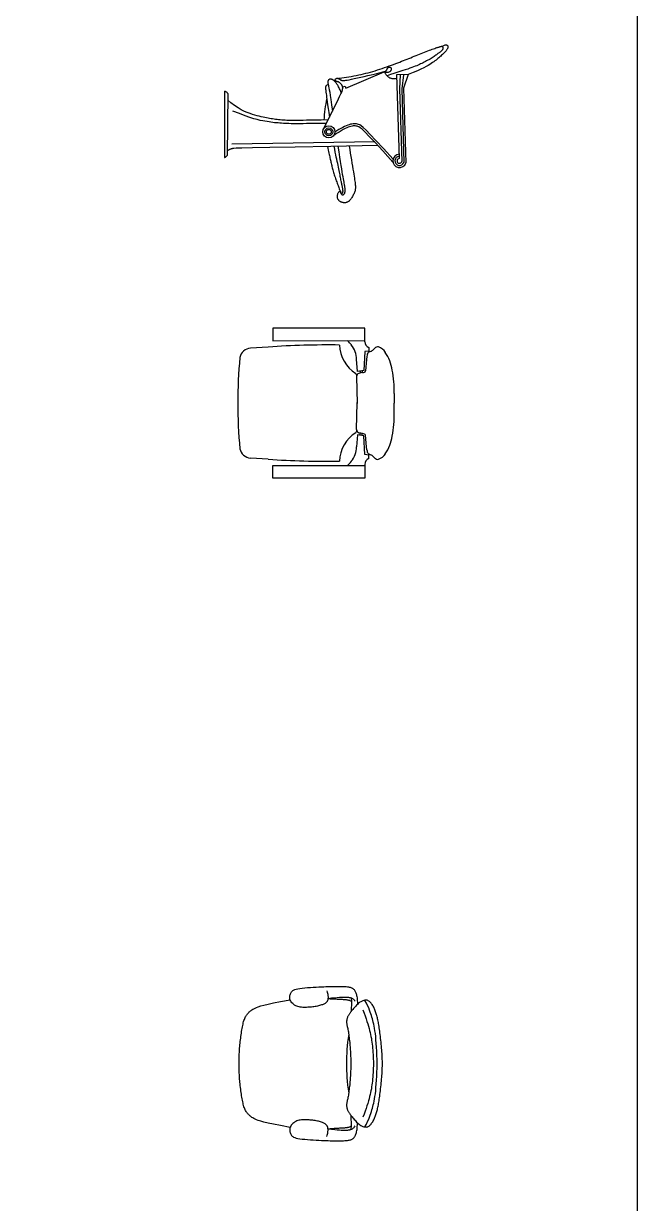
# Model space of a CAD drawing. Header units: millimetres. Extents: x 2198.5 to 2287.8, y 1208.8 to 1298.1.
# Drawn here: x 2285.21 to 2287.533, y 1282.807 to 1287.274 of the extents above; entities that cross this region are included whole.
import ezdxf

# ---------------------------------------------------------------- set-up
doc = ezdxf.new("R2010")
doc.units = ezdxf.units.MM
doc.layers.add('CAPA1', color=1, linetype='Continuous')

# ---------------------------------------------------------------- blocks, each defined once
blk = doc.blocks.new('257B')
at = {"layer": 'CAPA1', "color": 7}
for p, q in [((-0.01, -34.83), (0, 0)), ((0, 0), (4.71, 0)), ((4.71, 0), (4.71, -34.83)), ((4.71, -34.83), (-0.01, -34.83))]:
    blk.add_line(p, q, dxfattribs=at)
blk = doc.blocks.new('A$C6F8367C4')
for p, q in [((-24.31, 14.08), (-20.68, 14.08)), ((-17.05, 14.08), (-20.68, 14.08)), ((-41.71, 4.48), (-40.37, 4.55)), ((-40.37, 4.55), (-40.19, 2.97)), ((-1, 4.55), (-1.18, 2.97)), ((0.34, 4.48), (-1, 4.55)), ((-49.05, 3.01), (-49.05, -31.81)), ((-44.33, 3.01), (-49.05, 3.01)), ((-44.32, -31.81), (-44.33, 3.01)), ((-43.83, 3.01), (-44.33, 2.98)), ((-40.19, 2.97), (-33.06, 2.6)), ((-38.36, 3.76), (-37.22, 3.64)), ((-32.65, 0.16), (-37.26, -0.12)), ((-37.22, 3.64), (-32.84, 3.2)), ((-33.06, 2.6), (-32.65, 0.16)), ((-32.94, 1.94), (-32.18, 1.94)), ((-32.82, 1.16), (-32.03, 1.16)), ((-32.22, 2.16), (-32.08, 1.41)), ((-32.08, 1.41), (-31.92, 0.72)), ((-30.73, -0.11), (-20.48, 0.04)), ((-10.64, -0.11), (-20.89, 0.04)), ((-9.28, 1.41), (-9.44, 0.72)), ((-8.55, 1.16), (-9.34, 1.16)), ((-9.14, 2.16), (-9.28, 1.41)), ((-8.43, 1.94), (-9.19, 1.94)), ((-8.31, 2.6), (-8.72, 0.16)), ((-8.72, 0.16), (-4.11, -0.12)), ((-4.14, 3.64), (-8.53, 3.2)), ((-1.18, 2.97), (-8.31, 2.6)), ((-3.01, 3.76), (-4.14, 3.64)), ((2.46, 3.01), (2.97, 2.98)), ((-49.05, -31.81), (-44.32, -31.81)), ((-41.92, -33.57), (-41.52, -40.34)), ((0.56, -33.57), (0.15, -40.34))]:
    blk.add_line(p, q)
for centre, radius, start, end in [((-25.71, -23.7), 37.81, 87.8899, 101.41), ((-15.66, -23.7), 37.81, 78.59, 92.1101), ((-37.02, 6.29), 5.29, 122.6299, 158.673), ((-30.37, -3.66), 17.25, 99.4024, 123.5003), ((-11, -3.66), 17.25, 56.4997, 80.5976), ((-4.35, 6.29), 5.29, 21.327, 57.3701), ((-43.99, 5.52), 2.52, 271.9236, 335.2138), ((-40.79, 7.87), 1.21, 163.7147, 205.731), ((-38.43, 9.18), 3.9, 207.9167, 229.179), ((-43.06, 4), 3.04, 22.8725, 46.8143), ((-35.39, 7.01), 5.2, 200.5642, 211.491), ((-5.98, 7.01), 5.2, 328.509, 339.4358), ((1.69, 4), 3.04, 133.1857, 157.1275), ((-2.94, 9.18), 3.9, 310.821, 332.0833), ((2.62, 5.52), 2.52, 204.7862, 268.0764), ((-0.58, 7.87), 1.21, 334.269, 16.2853), ((-39.04, 4.87), 0.972, 216.1648, 256.4476), ((-37.85, 9.25), 5.51, 255.0746, 264.6449), ((-32.93, 2.64), 0.562, 87.7773, 87.976), ((-32.93, 2.64), 0.562, 21.709, 80.7421), ((-35.37, 1.68), 3.18, 8.7044, 21.4915), ((-30.69, 1.23), 1.34, 202.61, 268.3163), ((-10.68, 1.23), 1.34, 271.6837, 337.39), ((-6, 1.68), 3.18, 158.5085, 171.2956), ((-8.44, 2.64), 0.562, 99.2579, 158.291), ((-8.44, 2.64), 0.562, 92.024, 92.2227), ((-3.52, 9.25), 5.51, 275.3551, 284.9254), ((-2.33, 4.87), 0.972, 283.5524, 323.8352), ((-37.16, -9.71), 9.4, 126.1366, 139.7223), ((-37.16, -8.79), 8.67, 90.6432, 129.7631), ((-42.83, 6.3), 12.85, 270.6707, 328.3507), ((-31.08, -1.12), 1.05, 78.6245, 140.0105), ((-10.28, -1.12), 1.05, 39.9895, 101.3755), ((1.46, 6.3), 12.85, 211.6493, 269.3293), ((-4.21, -8.79), 8.67, 50.2369, 89.3568), ((-4.21, -9.71), 9.4, 40.2777, 53.8634), ((289.58, -10.78), 332.28, 179.2702, 183.9323), ((-330.94, -10.78), 332.28, 356.0677, 0.7298), ((-37.05, -39.91), 4.49, 185.4855, 257.8002), ((-22.47, 117.87), 162.92, 264.5291, 270.6273), ((-18.9, 117.87), 162.92, 269.3727, 275.4709), ((-4.32, -39.91), 4.49, 282.1998, 354.5145)]:
    blk.add_arc(centre, radius, start, end)
blk.add_blockref('257B', (2.97, 2.98))

msp = doc.modelspace()

# ---------------------------------------------------------------- linework, layer by layer
at = {"color": 1}
msp.add_lwpolyline([(2269.8627, 1297.4813), (2269.8627, 1267.7813), (2287.5327, 1267.7813), (2287.5327, 1297.4813)], close=True, dxfattribs=at)
at = {"linetype": 'Continuous'}
for points in [[(2286.4014, 1287.0679), (2286.4076, 1287.0683), (2286.4148, 1287.069), (2286.4228, 1287.07), (2286.4314, 1287.0713), (2286.4405, 1287.0728), (2286.4499, 1287.0744), (2286.4594, 1287.0762), (2286.4689, 1287.0781), (2286.4781, 1287.08), (2286.4872, 1287.082), (2286.4961, 1287.0841), (2286.505, 1287.0862), (2286.5138, 1287.0885), (2286.5225, 1287.0908), (2286.5313, 1287.0933), (2286.5401, 1287.096), (2286.5491, 1287.0987), (2286.558, 1287.1016), (2286.567, 1287.1046), (2286.576, 1287.1076), (2286.5848, 1287.1107), (2286.5935, 1287.1138), (2286.602, 1287.1169), (2286.6103, 1287.1199), (2286.6182, 1287.1229), (2286.6259, 1287.1258), (2286.6333, 1287.1287), (2286.6406, 1287.1315), (2286.6477, 1287.1343), (2286.6546, 1287.1371), (2286.6615, 1287.1398), (2286.6682, 1287.1426), (2286.675, 1287.1453), (2286.6817, 1287.148), (2286.6884, 1287.1507), (2286.695, 1287.1534), (2286.7015, 1287.1561), (2286.7081, 1287.1587), (2286.7146, 1287.1613), (2286.721, 1287.1638), (2286.7273, 1287.1663), (2286.7336, 1287.1687), (2286.7396, 1287.171), (2286.7455, 1287.1733), (2286.7511, 1287.1753), (2286.7564, 1287.1773), (2286.7612, 1287.179), (2286.7657, 1287.1806), (2286.7697, 1287.182), (2286.7732, 1287.1832), (2286.7763, 1287.1842), (2286.7791, 1287.185), (2286.7815, 1287.1857), (2286.7836, 1287.1863), (2286.7854, 1287.1869), (2286.787, 1287.1873), (2286.7883, 1287.1876), (2286.7895, 1287.1879), (2286.7905, 1287.1881), (2286.7914, 1287.1883), (2286.7921, 1287.1884), (2286.7927, 1287.1884), (2286.7933, 1287.1884), (2286.7937, 1287.1883), (2286.7941, 1287.1881), (2286.7945, 1287.1878), (2286.7948, 1287.1875), (2286.7951, 1287.1871), (2286.7954, 1287.1867), (2286.7956, 1287.1862), (2286.7958, 1287.1856), (2286.796, 1287.185), (2286.7961, 1287.1844), (2286.7963, 1287.1837), (2286.7964, 1287.1829), (2286.7964, 1287.1822), (2286.7965, 1287.1814), (2286.7964, 1287.1806), (2286.7964, 1287.1798), (2286.7962, 1287.1789), (2286.796, 1287.1781), (2286.7957, 1287.1772), (2286.7954, 1287.1763), (2286.7949, 1287.1754), (2286.7943, 1287.1744), (2286.7936, 1287.1735), (2286.7927, 1287.1725), (2286.7917, 1287.1714), (2286.7906, 1287.1703), (2286.7893, 1287.1692), (2286.7878, 1287.168), (2286.7861, 1287.1667), (2286.7843, 1287.1654), (2286.7823, 1287.1639), (2286.7802, 1287.1623), (2286.7778, 1287.1605), (2286.7753, 1287.1586), (2286.7726, 1287.1566), (2286.7697, 1287.1544), (2286.7666, 1287.1522), (2286.7633, 1287.1498), (2286.7599, 1287.1474), (2286.7562, 1287.145), (2286.7524, 1287.1426), (2286.7484, 1287.1402), (2286.7441, 1287.1377), (2286.7398, 1287.1353), (2286.7353, 1287.133), (2286.7308, 1287.1306), (2286.7262, 1287.1283), (2286.7216, 1287.126), (2286.717, 1287.1238), (2286.7124, 1287.1216), (2286.7077, 1287.1194), (2286.7029, 1287.1172), (2286.6977, 1287.115), (2286.6921, 1287.1127), (2286.686, 1287.1104), (2286.6793, 1287.1079), (2286.6718, 1287.1052), (2286.6635, 1287.1024), (2286.6544, 1287.0994), (2286.6446, 1287.0962), (2286.634, 1287.0928), (2286.6228, 1287.0892), (2286.6109, 1287.0854), (2286.5985, 1287.0814), (2286.5855, 1287.0771)], [(2286.7946, 1287.1884), (2286.7978, 1287.1904), (2286.8006, 1287.1919), (2286.8029, 1287.1929), (2286.805, 1287.1936), (2286.8068, 1287.194), (2286.8083, 1287.1941), (2286.8097, 1287.1939), (2286.8109, 1287.1936), (2286.812, 1287.1931), (2286.813, 1287.1925), (2286.8139, 1287.1918), (2286.8146, 1287.1909), (2286.8152, 1287.19), (2286.8156, 1287.1889), (2286.8159, 1287.1877), (2286.816, 1287.1864), (2286.8159, 1287.185), (2286.8156, 1287.1835), (2286.8151, 1287.1818), (2286.8144, 1287.18), (2286.8134, 1287.1781), (2286.8121, 1287.176), (2286.8106, 1287.1737), (2286.8087, 1287.1713), (2286.8065, 1287.1688), (2286.804, 1287.1661), (2286.8013, 1287.1632), (2286.7983, 1287.1603), (2286.7952, 1287.1573), (2286.7919, 1287.1543), (2286.7886, 1287.1513), (2286.7851, 1287.1482), (2286.7817, 1287.1452), (2286.7781, 1287.1422), (2286.7745, 1287.1392), (2286.7707, 1287.1362), (2286.7666, 1287.1331), (2286.7623, 1287.1299), (2286.7576, 1287.1266), (2286.7526, 1287.1232), (2286.7471, 1287.1196), (2286.7408, 1287.1157), (2286.7333, 1287.1115), (2286.7243, 1287.1068), (2286.7134, 1287.1015), (2286.7001, 1287.0955), (2286.6842, 1287.0888), (2286.6653, 1287.0811)], [(2286.3467, 1286.8783), (2286.3686, 1286.9225), (2286.3853, 1286.9562), (2286.3974, 1286.9807), (2286.4057, 1286.9977), (2286.4109, 1287.0087), (2286.4139, 1287.015), (2286.4153, 1287.0184), (2286.4159, 1287.0202), (2286.4163, 1287.0217), (2286.4167, 1287.0232), (2286.417, 1287.0247), (2286.4172, 1287.0262), (2286.4174, 1287.0277), (2286.4175, 1287.0291), (2286.4176, 1287.0305), (2286.4175, 1287.0319), (2286.4174, 1287.0333), (2286.4172, 1287.0347), (2286.417, 1287.0361), (2286.4166, 1287.0374), (2286.4161, 1287.0387), (2286.4155, 1287.04), (2286.4149, 1287.0414), (2286.414, 1287.0427), (2286.4131, 1287.044), (2286.4121, 1287.0453), (2286.4109, 1287.0465), (2286.4097, 1287.0477), (2286.4084, 1287.0489), (2286.407, 1287.05), (2286.4056, 1287.0509), (2286.4041, 1287.0518), (2286.4026, 1287.0525), (2286.4011, 1287.0532), (2286.3997, 1287.0538), (2286.3982, 1287.0543), (2286.3968, 1287.0547), (2286.3955, 1287.0551), (2286.3943, 1287.0556), (2286.3932, 1287.056), (2286.3923, 1287.0565), (2286.3915, 1287.0571), (2286.3908, 1287.0576), (2286.3902, 1287.0582), (2286.3898, 1287.0589), (2286.3895, 1287.0595), (2286.3893, 1287.0602), (2286.3892, 1287.0609), (2286.3893, 1287.0617), (2286.3895, 1287.0625), (2286.3898, 1287.0632), (2286.3901, 1287.0639), (2286.3906, 1287.0646), (2286.3912, 1287.0653), (2286.3919, 1287.0658), (2286.3927, 1287.0663), (2286.3936, 1287.0667), (2286.3945, 1287.0669), (2286.3955, 1287.0671), (2286.3965, 1287.0672), (2286.3976, 1287.0671), (2286.3987, 1287.067), (2286.3998, 1287.0668), (2286.4008, 1287.0665), (2286.4019, 1287.0661), (2286.4029, 1287.0656), (2286.4039, 1287.0651), (2286.4049, 1287.0645), (2286.4058, 1287.0639), (2286.4067, 1287.0633), (2286.4076, 1287.0626), (2286.4085, 1287.062), (2286.4094, 1287.0615), (2286.4103, 1287.0609), (2286.4112, 1287.0604), (2286.4121, 1287.06), (2286.4131, 1287.0595), (2286.4141, 1287.0592), (2286.4153, 1287.0589), (2286.4165, 1287.0586), (2286.418, 1287.0585), (2286.4197, 1287.0584), (2286.4221, 1287.0585), (2286.4253, 1287.0589), (2286.4295, 1287.0595), (2286.435, 1287.0605), (2286.4419, 1287.0618), (2286.4506, 1287.0636), (2286.4611, 1287.0659), (2286.473, 1287.0686), (2286.4859, 1287.0715), (2286.4992, 1287.0746), (2286.5125, 1287.0777), (2286.5252, 1287.0807), (2286.5368, 1287.0834), (2286.5469, 1287.0858), (2286.5551, 1287.0877), (2286.5614, 1287.0892), (2286.5662, 1287.0903), (2286.5697, 1287.0912), (2286.5721, 1287.0917), (2286.5737, 1287.0921), (2286.5748, 1287.0924), (2286.5756, 1287.0926), (2286.5762, 1287.0928), (2286.5768, 1287.093), (2286.5774, 1287.0931), (2286.5779, 1287.0933), (2286.5784, 1287.0934), (2286.5788, 1287.0936), (2286.5792, 1287.0937), (2286.5796, 1287.0939), (2286.5799, 1287.0941), (2286.5802, 1287.0943), (2286.5805, 1287.0945), (2286.5808, 1287.0947), (2286.5811, 1287.095), (2286.5814, 1287.0953), (2286.5817, 1287.0956), (2286.5821, 1287.096), (2286.5824, 1287.0965), (2286.5828, 1287.097), (2286.5832, 1287.0976), (2286.5837, 1287.0982), (2286.5841, 1287.0989), (2286.5845, 1287.0996), (2286.5849, 1287.1003), (2286.5853, 1287.1011), (2286.5857, 1287.1018), (2286.5861, 1287.1026), (2286.5865, 1287.1034), (2286.5869, 1287.1042), (2286.5873, 1287.105), (2286.5877, 1287.1057), (2286.5882, 1287.1064), (2286.5887, 1287.107), (2286.5893, 1287.1075), (2286.5898, 1287.108), (2286.5905, 1287.1084), (2286.5911, 1287.1087), (2286.5918, 1287.109), (2286.5925, 1287.1092), (2286.5931, 1287.1093), (2286.5938, 1287.1095), (2286.5945, 1287.1095), (2286.5952, 1287.1096), (2286.5959, 1287.1095), (2286.5965, 1287.1095), (2286.5971, 1287.1093), (2286.5977, 1287.1091), (2286.5983, 1287.1088), (2286.5989, 1287.1084), (2286.5994, 1287.1079), (2286.5998, 1287.1073), (2286.6002, 1287.1067), (2286.6005, 1287.106), (2286.6008, 1287.1052), (2286.601, 1287.1044), (2286.6012, 1287.1035), (2286.6012, 1287.1025), (2286.6012, 1287.1016), (2286.601, 1287.1005), (2286.6008, 1287.0995), (2286.6004, 1287.0985), (2286.6, 1287.0974), (2286.5994, 1287.0963), (2286.5987, 1287.0952), (2286.5979, 1287.0941), (2286.5969, 1287.0931), (2286.5957, 1287.092), (2286.5941, 1287.0911), (2286.5921, 1287.0902), (2286.5894, 1287.0896), (2286.5861, 1287.089), (2286.582, 1287.0888), (2286.5769, 1287.0887)], [(2286.4175, 1287.0354), (2286.4267, 1287.0375), (2286.4299, 1287.0297), (2286.5745, 1287.092)], [(2286.5745, 1287.092), (2286.5756, 1287.0899), (2286.5768, 1287.0879), (2286.578, 1287.086), (2286.5792, 1287.0842), (2286.5805, 1287.0825), (2286.5818, 1287.0809), (2286.5831, 1287.0793), (2286.5844, 1287.0778), (2286.5858, 1287.0764), (2286.5872, 1287.075), (2286.5886, 1287.0737), (2286.5902, 1287.0725), (2286.5918, 1287.0714), (2286.5935, 1287.0703), (2286.5953, 1287.0694), (2286.5972, 1287.0685), (2286.5993, 1287.0678), (2286.6016, 1287.0672), (2286.6041, 1287.0667), (2286.6069, 1287.0664), (2286.61, 1287.0662), (2286.6135, 1287.0663), (2286.6175, 1287.0667), (2286.6219, 1287.0673)], [(2286.4129, 1287.0115), (2286.4103, 1287.0176), (2286.4079, 1287.023), (2286.4058, 1287.0276), (2286.4038, 1287.0317), (2286.402, 1287.0352), (2286.4002, 1287.0382), (2286.3986, 1287.0409), (2286.3971, 1287.0433), (2286.3956, 1287.0456), (2286.3941, 1287.0476), (2286.3927, 1287.0495), (2286.3913, 1287.0512), (2286.39, 1287.0527), (2286.3887, 1287.0542), (2286.3875, 1287.0554), (2286.3863, 1287.0566), (2286.3851, 1287.0577), (2286.384, 1287.0587), (2286.3829, 1287.0595), (2286.3819, 1287.0603), (2286.3808, 1287.061), (2286.3798, 1287.0616), (2286.3788, 1287.0621), (2286.3777, 1287.0626), (2286.3767, 1287.0629), (2286.3757, 1287.0632), (2286.3747, 1287.0635), (2286.3736, 1287.0636), (2286.3727, 1287.0637), (2286.3717, 1287.0637), (2286.3707, 1287.0637), (2286.3698, 1287.0636), (2286.369, 1287.0635), (2286.3681, 1287.0633), (2286.3673, 1287.063), (2286.3666, 1287.0627), (2286.3659, 1287.0624), (2286.3652, 1287.062), (2286.3646, 1287.0615), (2286.364, 1287.061), (2286.3635, 1287.0604), (2286.3631, 1287.0598), (2286.3627, 1287.0592), (2286.3623, 1287.0585), (2286.362, 1287.0577), (2286.3617, 1287.0569), (2286.3615, 1287.0561), (2286.3614, 1287.0553), (2286.3612, 1287.0544), (2286.3612, 1287.0533), (2286.3612, 1287.0521), (2286.3614, 1287.0507), (2286.3616, 1287.0488), (2286.362, 1287.0466), (2286.3626, 1287.0438), (2286.3633, 1287.0405), (2286.3641, 1287.0364), (2286.3652, 1287.0311), (2286.3666, 1287.0241), (2286.3683, 1287.0147), (2286.3703, 1287.0024), (2286.3726, 1286.9866), (2286.3754, 1286.9669), (2286.3787, 1286.9426)], [(2286.6653, 1287.0811), (2286.6215, 1287.0803), (2286.6317, 1286.7638)], [(2286.6347, 1287.0806), (2286.6325, 1287.0268), (2286.6416, 1286.7523)], [(2286.6478, 1287.0808), (2286.6408, 1287.0277), (2286.6488, 1286.7484)], [(2286.6653, 1287.0811), (2286.6472, 1287.0293), (2286.6566, 1286.7466)], [(2285.97, 1287.0181), (2285.9712, 1287.0182), (2285.9724, 1287.018), (2285.9738, 1287.0176), (2285.9753, 1287.0169), (2285.9769, 1287.0159), (2285.9787, 1287.0144), (2285.9807, 1287.0124), (2285.9829, 1287.01)], [(2285.97, 1287.0181), (2285.9701, 1286.7676)], [(2285.9829, 1287.01), (2285.9808, 1286.7749)], [(2286.3624, 1287.0431), (2286.3599, 1287.0421), (2286.3578, 1287.0412), (2286.3562, 1287.0403), (2286.355, 1287.0393), (2286.3542, 1287.0383), (2286.3536, 1287.0371), (2286.3532, 1287.0358), (2286.353, 1287.0343), (2286.3528, 1287.0326), (2286.3528, 1287.0307), (2286.3529, 1287.0284), (2286.3531, 1287.0256), (2286.3533, 1287.0224), (2286.3537, 1287.0185), (2286.3543, 1287.0141), (2286.3549, 1287.0088), (2286.3557, 1287.0028), (2286.3566, 1286.9958), (2286.3577, 1286.9875), (2286.3591, 1286.9778), (2286.3607, 1286.9664), (2286.3627, 1286.9532), (2286.365, 1286.938), (2286.3676, 1286.9204)], [(2286.3622, 1286.9094), (2286.3367, 1286.9092), (2286.315, 1286.9089), (2286.2966, 1286.9086), (2286.2811, 1286.9083), (2286.2679, 1286.908), (2286.2566, 1286.9077), (2286.2468, 1286.9075), (2286.2378, 1286.9074), (2286.2294, 1286.9074), (2286.2214, 1286.9075), (2286.2138, 1286.9076), (2286.2065, 1286.9079), (2286.1996, 1286.9082), (2286.193, 1286.9086), (2286.1867, 1286.9091), (2286.1806, 1286.9096), (2286.1748, 1286.9102), (2286.1691, 1286.9109), (2286.1635, 1286.9116), (2286.158, 1286.9123), (2286.1525, 1286.9132), (2286.1469, 1286.9141), (2286.1412, 1286.9151), (2286.1354, 1286.9161), (2286.1293, 1286.9173), (2286.123, 1286.9185), (2286.1163, 1286.9199), (2286.1093, 1286.9215), (2286.1019, 1286.9234), (2286.094, 1286.9254), (2286.0855, 1286.9278), (2286.0765, 1286.9305), (2286.0669, 1286.9336), (2286.0566, 1286.9374), (2286.0457, 1286.942), (2286.034, 1286.9478), (2286.0215, 1286.9551), (2286.0082, 1286.964), (2285.994, 1286.9749), (2285.9827, 1286.9849)], [(2286.3573, 1286.9897), (2286.3552, 1286.9802), (2286.3532, 1286.9703), (2286.3515, 1286.9603), (2286.35, 1286.9501), (2286.3487, 1286.9398), (2286.3477, 1286.9295), (2286.3469, 1286.9193), (2286.3465, 1286.9093)], [(2286.3553, 1286.8956), (2286.332, 1286.8957), (2286.312, 1286.8957), (2286.2949, 1286.8956), (2286.2802, 1286.8955), (2286.2677, 1286.8954), (2286.2567, 1286.8953), (2286.2471, 1286.8952), (2286.2382, 1286.8951), (2286.2299, 1286.8952), (2286.222, 1286.8953), (2286.2144, 1286.8955), (2286.2071, 1286.8958), (2286.2, 1286.8961), (2286.1932, 1286.8965), (2286.1864, 1286.8969), (2286.1798, 1286.8974), (2286.1733, 1286.898), (2286.1667, 1286.8986), (2286.16, 1286.8992), (2286.1532, 1286.9), (2286.1462, 1286.9009), (2286.139, 1286.9019), (2286.1314, 1286.9031), (2286.1234, 1286.9044), (2286.1149, 1286.9059), (2286.1054, 1286.9079), (2286.0945, 1286.9106), (2286.0817, 1286.9143), (2286.0665, 1286.9191), (2286.0484, 1286.9254), (2286.0269, 1286.9334), (2286.0015, 1286.9433)], [(2286.6077, 1286.7502), (2286.5696, 1286.792), (2286.5402, 1286.8239), (2286.5181, 1286.8473), (2286.5022, 1286.8635), (2286.4912, 1286.874), (2286.4839, 1286.8802), (2286.479, 1286.8833), (2286.4754, 1286.8848), (2286.4719, 1286.8858), (2286.4684, 1286.8865), (2286.4648, 1286.8869), (2286.4611, 1286.8869), (2286.4572, 1286.8867), (2286.453, 1286.886), (2286.4486, 1286.885), (2286.4438, 1286.8836), (2286.4387, 1286.8817), (2286.4331, 1286.8794), (2286.4269, 1286.8765), (2286.42, 1286.8729), (2286.4124, 1286.8686), (2286.4038, 1286.8636), (2286.3942, 1286.8577), (2286.3835, 1286.8508)], [(2286.6083, 1286.7615), (2286.5717, 1286.8016), (2286.5432, 1286.8323), (2286.5217, 1286.855), (2286.506, 1286.8708), (2286.4949, 1286.8812), (2286.4872, 1286.8874), (2286.4819, 1286.8906), (2286.4778, 1286.8923), (2286.4738, 1286.8934), (2286.4698, 1286.8943), (2286.4656, 1286.8947), (2286.4614, 1286.8948), (2286.4569, 1286.8946), (2286.4523, 1286.8939), (2286.4474, 1286.8929), (2286.4421, 1286.8913), (2286.4366, 1286.8894), (2286.4306, 1286.887), (2286.4244, 1286.8841), (2286.4178, 1286.8808), (2286.4108, 1286.8771), (2286.4035, 1286.8729), (2286.3959, 1286.8683), (2286.388, 1286.8633)], [(2286.5389, 1286.8261), (2285.9982, 1286.8175)], [(2286.551, 1286.8127), (2286.3726, 1286.8095), (2286.2382, 1286.807), (2286.1416, 1286.8052), (2286.0763, 1286.8039), (2286.0362, 1286.803), (2286.0149, 1286.8024), (2286.0061, 1286.802), (2286.0036, 1286.8017), (2286.0021, 1286.8013), (2286.0006, 1286.801), (2285.999, 1286.8006), (2285.9974, 1286.8001), (2285.9958, 1286.7996), (2285.9941, 1286.7991), (2285.9925, 1286.7984), (2285.9908, 1286.7978), (2285.9892, 1286.797), (2285.9876, 1286.7963), (2285.986, 1286.7955), (2285.9846, 1286.7947), (2285.9834, 1286.794), (2285.9823, 1286.7934), (2285.9815, 1286.793), (2285.981, 1286.7927)], [(2286.3603, 1286.8093), (2286.3617, 1286.8021), (2286.363, 1286.7956), (2286.3642, 1286.7897), (2286.3653, 1286.7843), (2286.3664, 1286.7792), (2286.3674, 1286.7745), (2286.3684, 1286.7701), (2286.3693, 1286.7658), (2286.3703, 1286.7616), (2286.3712, 1286.7575), (2286.3721, 1286.7534), (2286.3731, 1286.7494), (2286.3741, 1286.7454), (2286.375, 1286.7413), (2286.3761, 1286.7372), (2286.3771, 1286.733), (2286.3782, 1286.7287), (2286.3793, 1286.7244), (2286.3805, 1286.72), (2286.3818, 1286.7155), (2286.383, 1286.711), (2286.3844, 1286.7065), (2286.3858, 1286.702), (2286.3872, 1286.6974), (2286.3887, 1286.6929), (2286.3903, 1286.6883), (2286.3918, 1286.6838), (2286.3934, 1286.6793), (2286.3951, 1286.6748), (2286.3967, 1286.6704), (2286.3983, 1286.666), (2286.4, 1286.6617), (2286.4016, 1286.6574), (2286.4031, 1286.6532), (2286.4046, 1286.6492), (2286.4061, 1286.6455), (2286.4074, 1286.6421), (2286.4087, 1286.639), (2286.4099, 1286.6364), (2286.4109, 1286.6342), (2286.4119, 1286.6326), (2286.4127, 1286.6315), (2286.4134, 1286.6309), (2286.414, 1286.6306), (2286.4146, 1286.6306), (2286.415, 1286.6308), (2286.4155, 1286.6312), (2286.4159, 1286.6317), (2286.4163, 1286.6322), (2286.4167, 1286.6328), (2286.417, 1286.6334), (2286.4174, 1286.634), (2286.4177, 1286.6347), (2286.4179, 1286.6354), (2286.4182, 1286.6362), (2286.4184, 1286.6369), (2286.4185, 1286.6378), (2286.4187, 1286.6386), (2286.4188, 1286.6395), (2286.4188, 1286.6405), (2286.4188, 1286.6415), (2286.4187, 1286.6427), (2286.4186, 1286.6439), (2286.4184, 1286.6453), (2286.4182, 1286.6469), (2286.4179, 1286.6485), (2286.4176, 1286.6504), (2286.4172, 1286.6523), (2286.4168, 1286.6545), (2286.4163, 1286.6568), (2286.4158, 1286.6593), (2286.4152, 1286.6619), (2286.4146, 1286.6648), (2286.414, 1286.6678), (2286.4134, 1286.6711), (2286.4127, 1286.6746), (2286.4119, 1286.6783), (2286.4111, 1286.6823), (2286.4103, 1286.6866), (2286.4094, 1286.6911), (2286.4085, 1286.6959), (2286.4075, 1286.7011), (2286.4065, 1286.7065), (2286.4054, 1286.7122), (2286.4042, 1286.7182), (2286.4029, 1286.7245), (2286.4016, 1286.731), (2286.4001, 1286.7379), (2286.3986, 1286.745), (2286.397, 1286.7525), (2286.3952, 1286.7604), (2286.3934, 1286.7689), (2286.3915, 1286.7779), (2286.3895, 1286.7877), (2286.3873, 1286.7983), (2286.3851, 1286.8097)], [(2286.442, 1286.8107), (2286.4441, 1286.7975), (2286.4463, 1286.7843), (2286.4485, 1286.7712), (2286.4506, 1286.7583), (2286.4526, 1286.7459), (2286.4545, 1286.7341), (2286.4563, 1286.7232), (2286.458, 1286.7132), (2286.4594, 1286.7042), (2286.4607, 1286.6963), (2286.4618, 1286.6893), (2286.4628, 1286.6832), (2286.4636, 1286.6777), (2286.4643, 1286.6728), (2286.4648, 1286.6684), (2286.4652, 1286.6643), (2286.4655, 1286.6606), (2286.4657, 1286.657), (2286.4658, 1286.6536), (2286.4656, 1286.6504), (2286.4654, 1286.6473), (2286.4649, 1286.6442), (2286.4642, 1286.6411), (2286.4633, 1286.638), (2286.4622, 1286.6349), (2286.4609, 1286.6317), (2286.4594, 1286.6285), (2286.4578, 1286.6254), (2286.4561, 1286.6223), (2286.4544, 1286.6194), (2286.4527, 1286.6165), (2286.451, 1286.6139), (2286.4493, 1286.6115), (2286.4478, 1286.6093), (2286.4462, 1286.6073), (2286.4447, 1286.6055), (2286.4432, 1286.6039), (2286.4417, 1286.6025), (2286.4402, 1286.6012), (2286.4387, 1286.6001), (2286.4371, 1286.5991), (2286.4355, 1286.5983), (2286.4338, 1286.5976), (2286.4321, 1286.5971), (2286.4303, 1286.5966), (2286.4286, 1286.5963), (2286.4267, 1286.5962), (2286.4249, 1286.5961), (2286.4231, 1286.5961), (2286.4212, 1286.5963), (2286.4193, 1286.5965), (2286.4175, 1286.5968), (2286.4157, 1286.5973), (2286.4139, 1286.5978), (2286.4122, 1286.5984), (2286.4105, 1286.5991), (2286.4089, 1286.5999), (2286.4074, 1286.6008), (2286.4061, 1286.6018), (2286.4047, 1286.6029), (2286.4035, 1286.604), (2286.4024, 1286.6053), (2286.4014, 1286.6066), (2286.4004, 1286.608), (2286.3996, 1286.6095), (2286.3989, 1286.6112), (2286.3983, 1286.6129), (2286.3978, 1286.6147), (2286.3975, 1286.6166), (2286.3974, 1286.6187), (2286.3974, 1286.6209), (2286.3977, 1286.6233), (2286.3982, 1286.6258), (2286.3988, 1286.6284), (2286.3996, 1286.6309), (2286.4006, 1286.6332), (2286.4016, 1286.6353), (2286.4027, 1286.637), (2286.4038, 1286.6382), (2286.4048, 1286.6388), (2286.4059, 1286.6387), (2286.4069, 1286.6381), (2286.4078, 1286.637), (2286.4088, 1286.6356), (2286.4096, 1286.634), (2286.4105, 1286.6323), (2286.4114, 1286.6307), (2286.4122, 1286.6293), (2286.413, 1286.6281), (2286.4138, 1286.6272), (2286.4146, 1286.6266), (2286.4154, 1286.6262), (2286.4162, 1286.626), (2286.417, 1286.626), (2286.4177, 1286.6261), (2286.4185, 1286.6263), (2286.4192, 1286.6265), (2286.42, 1286.6268), (2286.4207, 1286.6272), (2286.4214, 1286.6277), (2286.4221, 1286.6282), (2286.4228, 1286.6289), (2286.4234, 1286.6296), (2286.424, 1286.6304), (2286.4245, 1286.6313), (2286.4251, 1286.6323), (2286.4255, 1286.6334), (2286.4259, 1286.6346), (2286.4263, 1286.6358), (2286.4266, 1286.6372), (2286.4268, 1286.6386), (2286.427, 1286.6401), (2286.4271, 1286.6416), (2286.4271, 1286.6433), (2286.4271, 1286.6451), (2286.427, 1286.647), (2286.4268, 1286.649), (2286.4265, 1286.6512), (2286.4262, 1286.6535), (2286.4259, 1286.6561), (2286.4254, 1286.6589), (2286.4248, 1286.662), (2286.4242, 1286.6656), (2286.4234, 1286.6697), (2286.4226, 1286.6745), (2286.4215, 1286.6801), (2286.4203, 1286.6865), (2286.419, 1286.694), (2286.4174, 1286.7027), (2286.4157, 1286.7126), (2286.4137, 1286.724), (2286.4116, 1286.7372), (2286.4092, 1286.7521), (2286.4067, 1286.7691), (2286.4039, 1286.7884), (2286.4009, 1286.81)], [(2285.9701, 1286.7676), (2285.9713, 1286.7677), (2285.9725, 1286.768), (2285.9738, 1286.7686), (2285.9752, 1286.7694), (2285.9766, 1286.7705), (2285.978, 1286.7718), (2285.9794, 1286.7732), (2285.9808, 1286.7749)]]:
    msp.add_lwpolyline(points, dxfattribs=at)
for points in [[(2286.3573, 1283.6121), (2286.3589, 1283.6076), (2286.3601, 1283.6034), (2286.361, 1283.5996), (2286.3616, 1283.5962), (2286.3619, 1283.593), (2286.3621, 1283.5901), (2286.3621, 1283.5875), (2286.362, 1283.5852), (2286.3619, 1283.583), (2286.3616, 1283.581), (2286.3613, 1283.5792), (2286.3609, 1283.5776), (2286.3604, 1283.5761), (2286.3599, 1283.5746), (2286.3592, 1283.5733), (2286.3585, 1283.572), (2286.3576, 1283.5707), (2286.3566, 1283.5695), (2286.3555, 1283.5683), (2286.3542, 1283.567), (2286.3526, 1283.5658), (2286.3508, 1283.5646), (2286.3487, 1283.5634), (2286.3464, 1283.5622), (2286.3437, 1283.5609), (2286.3407, 1283.5597), (2286.3374, 1283.5585), (2286.3338, 1283.5573), (2286.3301, 1283.5561), (2286.3261, 1283.555), (2286.322, 1283.5541), (2286.3177, 1283.5532), (2286.3134, 1283.5524), (2286.3089, 1283.5517), (2286.3044, 1283.5512), (2286.2998, 1283.5507), (2286.2951, 1283.5503), (2286.2904, 1283.55), (2286.2857, 1283.5498), (2286.2809, 1283.5496), (2286.2761, 1283.5494), (2286.2713, 1283.5494), (2286.2665, 1283.5495), (2286.2618, 1283.5498), (2286.2572, 1283.5503), (2286.2526, 1283.5511), (2286.2482, 1283.5523), (2286.2439, 1283.5538), (2286.2397, 1283.5557), (2286.2358, 1283.558), (2286.2321, 1283.5607), (2286.2287, 1283.5636), (2286.2256, 1283.5667), (2286.223, 1283.57), (2286.2208, 1283.5735), (2286.2191, 1283.577), (2286.218, 1283.5805), (2286.2174, 1283.5841), (2286.2172, 1283.5876), (2286.2174, 1283.591), (2286.218, 1283.5944), (2286.2188, 1283.5976), (2286.2198, 1283.6007), (2286.2211, 1283.6036), (2286.2224, 1283.6063), (2286.224, 1283.6088), (2286.2261, 1283.6111), (2286.2287, 1283.6132), (2286.232, 1283.6151), (2286.2363, 1283.6169), (2286.2416, 1283.6185), (2286.248, 1283.6199), (2286.2558, 1283.6212), (2286.2647, 1283.6223), (2286.2744, 1283.6233), (2286.2848, 1283.6242), (2286.2955, 1283.6249), (2286.3063, 1283.6256), (2286.3169, 1283.6262), (2286.3271, 1283.6267), (2286.3368, 1283.6272), (2286.3458, 1283.6276), (2286.3544, 1283.6279), (2286.3624, 1283.6282), (2286.37, 1283.6284), (2286.3773, 1283.6286), (2286.3842, 1283.6287), (2286.391, 1283.6288), (2286.3975, 1283.6289), (2286.4038, 1283.6289), (2286.4099, 1283.6288), (2286.4157, 1283.6287), (2286.4212, 1283.6285), (2286.4263, 1283.6282), (2286.431, 1283.6279), (2286.4353, 1283.6275), (2286.4392, 1283.627), (2286.4426, 1283.6264), (2286.4457, 1283.6258), (2286.4485, 1283.6249), (2286.4509, 1283.624), (2286.4531, 1283.6228), (2286.4552, 1283.6216), (2286.4571, 1283.6201), (2286.4588, 1283.6184), (2286.4605, 1283.6166), (2286.4621, 1283.6145), (2286.4636, 1283.6122), (2286.465, 1283.6098), (2286.4662, 1283.6071), (2286.4674, 1283.6043), (2286.4685, 1283.6012), (2286.4695, 1283.598), (2286.4704, 1283.5944), (2286.4712, 1283.5904), (2286.4719, 1283.5859), (2286.4724, 1283.5808), (2286.4729, 1283.575), (2286.4732, 1283.5683), (2286.4734, 1283.5607)], [(2286.2188, 1283.0952), (2286.1819, 1283.1018), (2286.156, 1283.1069), (2286.1354, 1283.1113), (2286.1194, 1283.1151), (2286.1072, 1283.1184), (2286.0981, 1283.1214), (2286.0912, 1283.1241), (2286.0858, 1283.1265), (2286.0812, 1283.1288), (2286.0773, 1283.131), (2286.0739, 1283.133), (2286.0709, 1283.1351), (2286.0683, 1283.1371), (2286.066, 1283.1391), (2286.0639, 1283.1411), (2286.0619, 1283.1433), (2286.0599, 1283.1455), (2286.0579, 1283.1478), (2286.0559, 1283.1503), (2286.054, 1283.1529), (2286.0521, 1283.1558), (2286.0503, 1283.1588), (2286.0486, 1283.1621), (2286.047, 1283.1656), (2286.0455, 1283.1694), (2286.0441, 1283.1735), (2286.0428, 1283.1778), (2286.0416, 1283.1824), (2286.0404, 1283.1872), (2286.0393, 1283.1923), (2286.0382, 1283.1977), (2286.0372, 1283.2032), (2286.0362, 1283.209), (2286.0352, 1283.215), (2286.0343, 1283.2212), (2286.0333, 1283.2275), (2286.0324, 1283.2338), (2286.0316, 1283.2403), (2286.0308, 1283.2467), (2286.0301, 1283.2531), (2286.0294, 1283.2594), (2286.0288, 1283.2657), (2286.0282, 1283.2718), (2286.0277, 1283.2778), (2286.0273, 1283.2837), (2286.0269, 1283.2894), (2286.0266, 1283.295), (2286.0263, 1283.3003), (2286.026, 1283.3054), (2286.0259, 1283.3103), (2286.0257, 1283.315), (2286.0256, 1283.3196), (2286.0255, 1283.324), (2286.0254, 1283.3284), (2286.0254, 1283.3327), (2286.0254, 1283.3369), (2286.0254, 1283.3412), (2286.0254, 1283.3454), (2286.0255, 1283.3497), (2286.0256, 1283.3541), (2286.0257, 1283.3586), (2286.0259, 1283.3633), (2286.026, 1283.3681), (2286.0263, 1283.3731), (2286.0266, 1283.3784), (2286.0269, 1283.3839), (2286.0273, 1283.3895), (2286.0277, 1283.3954), (2286.0282, 1283.4014), (2286.0288, 1283.4076), (2286.0294, 1283.4138), (2286.0301, 1283.4201), (2286.0308, 1283.4265), (2286.0316, 1283.433), (2286.0324, 1283.4394), (2286.0333, 1283.4457), (2286.0343, 1283.452), (2286.0352, 1283.4582), (2286.0362, 1283.4642), (2286.0372, 1283.47), (2286.0382, 1283.4756), (2286.0393, 1283.4809), (2286.0404, 1283.486), (2286.0416, 1283.4908), (2286.0428, 1283.4954), (2286.0441, 1283.4998), (2286.0455, 1283.5038), (2286.047, 1283.5076), (2286.0486, 1283.5111), (2286.0503, 1283.5144), (2286.0521, 1283.5175), (2286.054, 1283.5203), (2286.0559, 1283.5229), (2286.0579, 1283.5254), (2286.0599, 1283.5277), (2286.0619, 1283.53), (2286.0639, 1283.5321), (2286.066, 1283.5341), (2286.0683, 1283.5361), (2286.0709, 1283.5381), (2286.0739, 1283.5402), (2286.0773, 1283.5423), (2286.0812, 1283.5444), (2286.0858, 1283.5467), (2286.0912, 1283.5491), (2286.0981, 1283.5518), (2286.1072, 1283.5548), (2286.1194, 1283.5581), (2286.1354, 1283.562), (2286.156, 1283.5664), (2286.1819, 1283.5714), (2286.2188, 1283.578)], [(2286.3619, 1283.5837), (2286.3756, 1283.5851), (2286.3873, 1283.5862), (2286.3971, 1283.5871), (2286.4054, 1283.5877), (2286.4124, 1283.5882), (2286.4182, 1283.5885), (2286.4231, 1283.5886), (2286.4273, 1283.5887), (2286.431, 1283.5886), (2286.4343, 1283.5885), (2286.4372, 1283.5882), (2286.4398, 1283.5879), (2286.4422, 1283.5875), (2286.4444, 1283.587), (2286.4464, 1283.5865), (2286.4484, 1283.5859), (2286.4503, 1283.5851), (2286.4522, 1283.5843), (2286.4542, 1283.5832), (2286.4562, 1283.5819), (2286.4582, 1283.5803), (2286.4604, 1283.5782), (2286.4627, 1283.5757), (2286.4652, 1283.5727)], [(2286.3619, 1283.583), (2286.3704, 1283.5824), (2286.3781, 1283.5819), (2286.3852, 1283.5815), (2286.3915, 1283.5812), (2286.3972, 1283.5809), (2286.4024, 1283.5806), (2286.4071, 1283.5804), (2286.4114, 1283.5802), (2286.4153, 1283.58), (2286.4189, 1283.5798), (2286.4222, 1283.5796), (2286.4252, 1283.5793), (2286.428, 1283.5791), (2286.4306, 1283.5788), (2286.433, 1283.5785), (2286.4352, 1283.5781), (2286.4373, 1283.5778), (2286.4392, 1283.5773), (2286.4412, 1283.5769), (2286.4431, 1283.5763), (2286.445, 1283.5756), (2286.4469, 1283.5748), (2286.449, 1283.5738), (2286.4505, 1283.5729)], [(2286.4487, 1283.5857), (2286.4494, 1283.5842), (2286.4501, 1283.5806), (2286.4505, 1283.576), (2286.4506, 1283.5705), (2286.4506, 1283.5642), (2286.4504, 1283.5571), (2286.4501, 1283.5493), (2286.4497, 1283.534)], [(2286.5017, 1283.0972), (2286.5073, 1283.1076), (2286.512, 1283.1171), (2286.5159, 1283.1258), (2286.5192, 1283.1339), (2286.5219, 1283.1413), (2286.5243, 1283.1483), (2286.5263, 1283.1549), (2286.5282, 1283.1612), (2286.53, 1283.1675), (2286.5318, 1283.1737), (2286.5335, 1283.1802), (2286.5351, 1283.1871), (2286.5367, 1283.1946), (2286.5383, 1283.2028), (2286.5397, 1283.2119), (2286.5411, 1283.2221), (2286.5424, 1283.2335), (2286.5436, 1283.246), (2286.5447, 1283.2595), (2286.5456, 1283.2738), (2286.5464, 1283.2887), (2286.547, 1283.3041), (2286.5474, 1283.3199), (2286.5475, 1283.3358), (2286.5474, 1283.3518), (2286.547, 1283.3677), (2286.5464, 1283.3832), (2286.5456, 1283.3983), (2286.5447, 1283.4128), (2286.5436, 1283.4265), (2286.5424, 1283.4392), (2286.5411, 1283.4507), (2286.5397, 1283.4611), (2286.5383, 1283.4703), (2286.5367, 1283.4785), (2286.5351, 1283.486), (2286.5335, 1283.4929), (2286.5318, 1283.4995), (2286.53, 1283.5057), (2286.5282, 1283.512), (2286.5263, 1283.5184), (2286.5243, 1283.525), (2286.5219, 1283.5319), (2286.5192, 1283.5394), (2286.5159, 1283.5474), (2286.512, 1283.5561), (2286.5073, 1283.5656), (2286.5017, 1283.576)], [(2286.494, 1283.5398), (2286.4985, 1283.5281), (2286.5025, 1283.517), (2286.5062, 1283.5065), (2286.5095, 1283.4966), (2286.5125, 1283.4872), (2286.5151, 1283.4783), (2286.5175, 1283.4697), (2286.5196, 1283.4616), (2286.5215, 1283.4539), (2286.5231, 1283.4464), (2286.5246, 1283.4391), (2286.526, 1283.4319), (2286.5272, 1283.4248), (2286.5282, 1283.4177), (2286.5292, 1283.4104), (2286.5301, 1283.4029), (2286.5309, 1283.3952), (2286.5316, 1283.3873), (2286.5322, 1283.3792), (2286.5328, 1283.3709), (2286.5332, 1283.3624), (2286.5335, 1283.3539), (2286.5337, 1283.3453), (2286.5338, 1283.3366), (2286.5337, 1283.328), (2286.5335, 1283.3194), (2286.5332, 1283.3108), (2286.5328, 1283.3024), (2286.5322, 1283.2941), (2286.5316, 1283.2859), (2286.5309, 1283.278), (2286.5301, 1283.2703), (2286.5292, 1283.2628), (2286.5282, 1283.2556), (2286.5272, 1283.2484), (2286.526, 1283.2413), (2286.5246, 1283.2341), (2286.5231, 1283.2268), (2286.5215, 1283.2194), (2286.5196, 1283.2116), (2286.5175, 1283.2035), (2286.5151, 1283.195), (2286.5125, 1283.186), (2286.5095, 1283.1766), (2286.5062, 1283.1667), (2286.5025, 1283.1562), (2286.4985, 1283.1451), (2286.494, 1283.1334)], [(2286.4402, 1283.4482), (2286.4381, 1283.4329), (2286.4363, 1283.418), (2286.4348, 1283.4037), (2286.4337, 1283.3898), (2286.4328, 1283.3762), (2286.4322, 1283.3629), (2286.4319, 1283.3497), (2286.4318, 1283.3366), (2286.4319, 1283.3235), (2286.4322, 1283.3103), (2286.4328, 1283.297), (2286.4337, 1283.2834), (2286.4348, 1283.2695), (2286.4363, 1283.2552), (2286.4381, 1283.2404), (2286.4402, 1283.225)], [(2286.3573, 1283.0611), (2286.3589, 1283.0656), (2286.3601, 1283.0698), (2286.361, 1283.0736), (2286.3616, 1283.077), (2286.3619, 1283.0802), (2286.3621, 1283.0831), (2286.3621, 1283.0857), (2286.362, 1283.0881), (2286.3619, 1283.0902), (2286.3616, 1283.0922), (2286.3613, 1283.094), (2286.3609, 1283.0956), (2286.3604, 1283.0972), (2286.3599, 1283.0986), (2286.3592, 1283.0999), (2286.3585, 1283.1012), (2286.3576, 1283.1025), (2286.3566, 1283.1037), (2286.3555, 1283.105), (2286.3542, 1283.1062), (2286.3526, 1283.1074), (2286.3508, 1283.1086), (2286.3487, 1283.1098), (2286.3464, 1283.111), (2286.3437, 1283.1123), (2286.3407, 1283.1135), (2286.3374, 1283.1148), (2286.3338, 1283.1159), (2286.3301, 1283.1171), (2286.3261, 1283.1182), (2286.322, 1283.1192), (2286.3177, 1283.1201), (2286.3134, 1283.1208), (2286.3089, 1283.1215), (2286.3044, 1283.1221), (2286.2998, 1283.1225), (2286.2951, 1283.1229), (2286.2904, 1283.1232), (2286.2857, 1283.1235), (2286.2809, 1283.1237), (2286.2761, 1283.1238), (2286.2713, 1283.1238), (2286.2665, 1283.1237), (2286.2618, 1283.1234), (2286.2572, 1283.1229), (2286.2526, 1283.1221), (2286.2482, 1283.1209), (2286.2439, 1283.1194), (2286.2397, 1283.1175), (2286.2358, 1283.1152), (2286.2321, 1283.1125), (2286.2287, 1283.1096), (2286.2256, 1283.1065), (2286.223, 1283.1032), (2286.2208, 1283.0998), (2286.2191, 1283.0962), (2286.218, 1283.0927), (2286.2174, 1283.0891), (2286.2172, 1283.0856), (2286.2174, 1283.0822), (2286.218, 1283.0788), (2286.2188, 1283.0756), (2286.2198, 1283.0725), (2286.2211, 1283.0696), (2286.2224, 1283.0669), (2286.224, 1283.0644), (2286.2261, 1283.0621), (2286.2287, 1283.06), (2286.232, 1283.0581), (2286.2363, 1283.0563), (2286.2416, 1283.0547), (2286.248, 1283.0533), (2286.2558, 1283.0521), (2286.2647, 1283.0509), (2286.2744, 1283.0499), (2286.2848, 1283.0491), (2286.2955, 1283.0483), (2286.3063, 1283.0476), (2286.3169, 1283.047), (2286.3271, 1283.0465), (2286.3368, 1283.046), (2286.3458, 1283.0456), (2286.3544, 1283.0453), (2286.3624, 1283.045), (2286.37, 1283.0448), (2286.3773, 1283.0446), (2286.3842, 1283.0445), (2286.391, 1283.0444), (2286.3975, 1283.0443), (2286.4038, 1283.0444), (2286.4099, 1283.0444), (2286.4157, 1283.0445), (2286.4212, 1283.0447), (2286.4263, 1283.045), (2286.431, 1283.0453), (2286.4353, 1283.0457), (2286.4392, 1283.0462), (2286.4426, 1283.0468), (2286.4457, 1283.0475), (2286.4485, 1283.0483), (2286.4509, 1283.0493), (2286.4531, 1283.0504), (2286.4552, 1283.0517), (2286.4571, 1283.0531), (2286.4588, 1283.0548), (2286.4605, 1283.0567), (2286.4621, 1283.0587), (2286.4636, 1283.061), (2286.465, 1283.0634), (2286.4662, 1283.0661), (2286.4674, 1283.0689), (2286.4685, 1283.072), (2286.4695, 1283.0753), (2286.4704, 1283.0788), (2286.4712, 1283.0828), (2286.4719, 1283.0873), (2286.4724, 1283.0924), (2286.4728, 1283.0983), (2286.4731, 1283.105), (2286.4733, 1283.1126)], [(2286.4487, 1283.0875), (2286.4494, 1283.089), (2286.4501, 1283.0926), (2286.4505, 1283.0972), (2286.4506, 1283.1027), (2286.4506, 1283.109), (2286.4504, 1283.1161), (2286.4501, 1283.1239), (2286.4497, 1283.1392)], [(2286.3619, 1283.0896), (2286.3756, 1283.0882), (2286.3873, 1283.087), (2286.3971, 1283.0861), (2286.4054, 1283.0855), (2286.4124, 1283.085), (2286.4182, 1283.0847), (2286.4231, 1283.0846), (2286.4273, 1283.0845), (2286.431, 1283.0846), (2286.4343, 1283.0847), (2286.4372, 1283.085), (2286.4398, 1283.0853), (2286.4422, 1283.0857), (2286.4444, 1283.0862), (2286.4464, 1283.0867), (2286.4484, 1283.0874), (2286.4503, 1283.0881), (2286.4522, 1283.0889), (2286.4542, 1283.09), (2286.4562, 1283.0913), (2286.4582, 1283.0929), (2286.4604, 1283.095), (2286.4627, 1283.0975), (2286.4652, 1283.1005)], [(2286.3619, 1283.0902), (2286.3704, 1283.0908), (2286.3781, 1283.0913), (2286.3852, 1283.0917), (2286.3915, 1283.092), (2286.3972, 1283.0923), (2286.4024, 1283.0926), (2286.4071, 1283.0928), (2286.4114, 1283.093), (2286.4153, 1283.0932), (2286.4189, 1283.0934), (2286.4222, 1283.0936), (2286.4252, 1283.0939), (2286.428, 1283.0942), (2286.4306, 1283.0944), (2286.433, 1283.0947), (2286.4352, 1283.0951), (2286.4373, 1283.0955), (2286.4392, 1283.0959), (2286.4412, 1283.0964), (2286.4431, 1283.0969), (2286.445, 1283.0976), (2286.4469, 1283.0985), (2286.449, 1283.0994), (2286.4505, 1283.1003)]]:
    msp.add_lwpolyline(points)
msp.add_lwpolyline([(2286.4418, 1283.5228), (2286.4405, 1283.5209), (2286.4393, 1283.5189), (2286.4382, 1283.517), (2286.4372, 1283.5151), (2286.4363, 1283.5131), (2286.4354, 1283.5111), (2286.4347, 1283.5091), (2286.434, 1283.507), (2286.4335, 1283.5049), (2286.433, 1283.5027), (2286.4327, 1283.5004), (2286.4325, 1283.4981), (2286.4324, 1283.4957), (2286.4324, 1283.4932), (2286.4325, 1283.4907), (2286.4328, 1283.4881), (2286.4332, 1283.4854), (2286.4337, 1283.4826), (2286.4343, 1283.4796), (2286.435, 1283.4765), (2286.4358, 1283.4731), (2286.4366, 1283.4694), (2286.4374, 1283.4655), (2286.4382, 1283.4611), (2286.439, 1283.4564), (2286.4398, 1283.4513), (2286.4406, 1283.4459), (2286.4413, 1283.4403), (2286.442, 1283.4346), (2286.4427, 1283.4287), (2286.4434, 1283.4228), (2286.444, 1283.4169), (2286.4445, 1283.4111), (2286.445, 1283.4053), (2286.4455, 1283.3996), (2286.446, 1283.3941), (2286.4464, 1283.3886), (2286.4467, 1283.3833), (2286.447, 1283.3781), (2286.4473, 1283.373), (2286.4475, 1283.3681), (2286.4477, 1283.3634), (2286.4479, 1283.3587), (2286.448, 1283.3542), (2286.4481, 1283.3497), (2286.4481, 1283.3453), (2286.4482, 1283.341), (2286.4482, 1283.3366), (2286.4482, 1283.3323), (2286.4481, 1283.3279), (2286.4481, 1283.3235), (2286.448, 1283.319), (2286.4479, 1283.3145), (2286.4477, 1283.3098), (2286.4475, 1283.3051), (2286.4473, 1283.3002), (2286.447, 1283.2951), (2286.4467, 1283.2899), (2286.4464, 1283.2846), (2286.446, 1283.2792), (2286.4455, 1283.2736), (2286.445, 1283.2679), (2286.4445, 1283.2622), (2286.444, 1283.2563), (2286.4434, 1283.2504), (2286.4427, 1283.2445), (2286.442, 1283.2386), (2286.4413, 1283.2329), (2286.4406, 1283.2273), (2286.4398, 1283.2219), (2286.439, 1283.2168), (2286.4382, 1283.2121), (2286.4374, 1283.2078), (2286.4366, 1283.2038), (2286.4358, 1283.2001), (2286.435, 1283.1967), (2286.4343, 1283.1936), (2286.4337, 1283.1906), (2286.4332, 1283.1878), (2286.4328, 1283.1851), (2286.4325, 1283.1825), (2286.4324, 1283.18), (2286.4324, 1283.1775), (2286.4325, 1283.1751), (2286.4327, 1283.1728), (2286.433, 1283.1705), (2286.4335, 1283.1683), (2286.434, 1283.1662), (2286.4347, 1283.1641), (2286.4354, 1283.1621), (2286.4363, 1283.1601), (2286.4372, 1283.1582), (2286.4382, 1283.1562), (2286.4393, 1283.1543), (2286.4405, 1283.1524), (2286.4418, 1283.1504), (2286.4431, 1283.1484), (2286.4445, 1283.1464), (2286.446, 1283.1443), (2286.4476, 1283.1421), (2286.4494, 1283.1398), (2286.4513, 1283.1373), (2286.4535, 1283.1346), (2286.4559, 1283.1317), (2286.4584, 1283.1286), (2286.4612, 1283.1254), (2286.4642, 1283.122), (2286.4672, 1283.1187), (2286.4704, 1283.1154), (2286.4736, 1283.1123), (2286.4767, 1283.1094), (2286.4799, 1283.1068), (2286.483, 1283.1045), (2286.486, 1283.1026), (2286.4889, 1283.101), (2286.4917, 1283.0997), (2286.4944, 1283.0986), (2286.497, 1283.0978), (2286.4995, 1283.0972), (2286.5019, 1283.0968), (2286.5042, 1283.0966), (2286.5064, 1283.0965), (2286.5085, 1283.0966), (2286.5105, 1283.097), (2286.5125, 1283.0976), (2286.5145, 1283.0985), (2286.5165, 1283.0997), (2286.5186, 1283.1013), (2286.5207, 1283.1031), (2286.5228, 1283.1053), (2286.525, 1283.1078), (2286.5271, 1283.1105), (2286.5292, 1283.1135), (2286.5312, 1283.1166), (2286.5332, 1283.1198), (2286.535, 1283.1231), (2286.5367, 1283.1264), (2286.5382, 1283.1298), (2286.5397, 1283.1333), (2286.541, 1283.1368), (2286.5423, 1283.1404), (2286.5435, 1283.144), (2286.5446, 1283.1477), (2286.5457, 1283.1514), (2286.5468, 1283.1552), (2286.5478, 1283.159), (2286.5488, 1283.163), (2286.5498, 1283.1671), (2286.5508, 1283.1713), (2286.5517, 1283.1757), (2286.5526, 1283.1804), (2286.5535, 1283.1853), (2286.5544, 1283.1904), (2286.5553, 1283.1958), (2286.5562, 1283.2015), (2286.557, 1283.2075), (2286.5578, 1283.2137), (2286.5587, 1283.2201), (2286.5595, 1283.2268), (2286.5603, 1283.2338), (2286.5612, 1283.241), (2286.562, 1283.2483), (2286.5628, 1283.2558), (2286.5636, 1283.2633), (2286.5643, 1283.2707), (2286.565, 1283.278), (2286.5656, 1283.285), (2286.5661, 1283.2918), (2286.5665, 1283.2982), (2286.5669, 1283.3043), (2286.5671, 1283.3101), (2286.5674, 1283.3157), (2286.5675, 1283.3211), (2286.5676, 1283.3264), (2286.5677, 1283.3316), (2286.5677, 1283.3367), (2286.5677, 1283.3418), (2286.5676, 1283.347), (2286.5675, 1283.3522), (2286.5674, 1283.3576), (2286.5671, 1283.3632), (2286.5669, 1283.369), (2286.5665, 1283.3751), (2286.5661, 1283.3815), (2286.5656, 1283.3882), (2286.565, 1283.3953), (2286.5643, 1283.4025), (2286.5636, 1283.41), (2286.5628, 1283.4174), (2286.562, 1283.4249), (2286.5612, 1283.4322), (2286.5603, 1283.4394), (2286.5595, 1283.4464), (2286.5587, 1283.4531), (2286.5578, 1283.4595), (2286.557, 1283.4657), (2286.5562, 1283.4717), (2286.5553, 1283.4774), (2286.5544, 1283.4828), (2286.5535, 1283.4879), (2286.5526, 1283.4928), (2286.5517, 1283.4975), (2286.5508, 1283.5019), (2286.5498, 1283.5062), (2286.5488, 1283.5103), (2286.5478, 1283.5142), (2286.5468, 1283.5181), (2286.5457, 1283.5218), (2286.5446, 1283.5255), (2286.5435, 1283.5292), (2286.5423, 1283.5328), (2286.541, 1283.5364), (2286.5397, 1283.5399), (2286.5382, 1283.5434), (2286.5367, 1283.5468), (2286.535, 1283.5501), (2286.5332, 1283.5535), (2286.5312, 1283.5567), (2286.5292, 1283.5598), (2286.5271, 1283.5627), (2286.525, 1283.5654), (2286.5228, 1283.5679), (2286.5207, 1283.5701), (2286.5186, 1283.572), (2286.5165, 1283.5735), (2286.5145, 1283.5747), (2286.5125, 1283.5756), (2286.5105, 1283.5762), (2286.5085, 1283.5766), (2286.5064, 1283.5767), (2286.5042, 1283.5766), (2286.5019, 1283.5764), (2286.4995, 1283.576), (2286.497, 1283.5754), (2286.4944, 1283.5746), (2286.4917, 1283.5735), (2286.4889, 1283.5722), (2286.486, 1283.5706), (2286.483, 1283.5687), (2286.4799, 1283.5664), (2286.4767, 1283.5638), (2286.4736, 1283.5609), (2286.4704, 1283.5578), (2286.4672, 1283.5545), (2286.4642, 1283.5512), (2286.4612, 1283.5478), (2286.4584, 1283.5446), (2286.4559, 1283.5415), (2286.4535, 1283.5386), (2286.4513, 1283.5359), (2286.4494, 1283.5335), (2286.4476, 1283.5311), (2286.446, 1283.5289), (2286.4445, 1283.5268), (2286.4431, 1283.5248)], close=True)
for radius in [0.023, 0.015, 0.00896]:
    msp.add_circle((2286.3651, 1286.8645), radius, dxfattribs=at)
for radius, start, end in [(0.0253, 93.1512, 341.6373), (0.0173, 93.7525, 339.3941), (0.0093, 95.3899, 345.8986)]:
    msp.add_arc((2286.6326, 1286.7545), radius, start, end, dxfattribs=at)

# ---------------------------------------------------------------- block references
at = {"xscale": 0.009999999999763531, "yscale": 0.009999999999763531, "zscale": 0.009999999999763531, "rotation": 270}
msp.add_blockref('A$C6F8367C4', (2286.4715, 1285.6306), dxfattribs=at)

doc.saveas('drawing.dxf')
